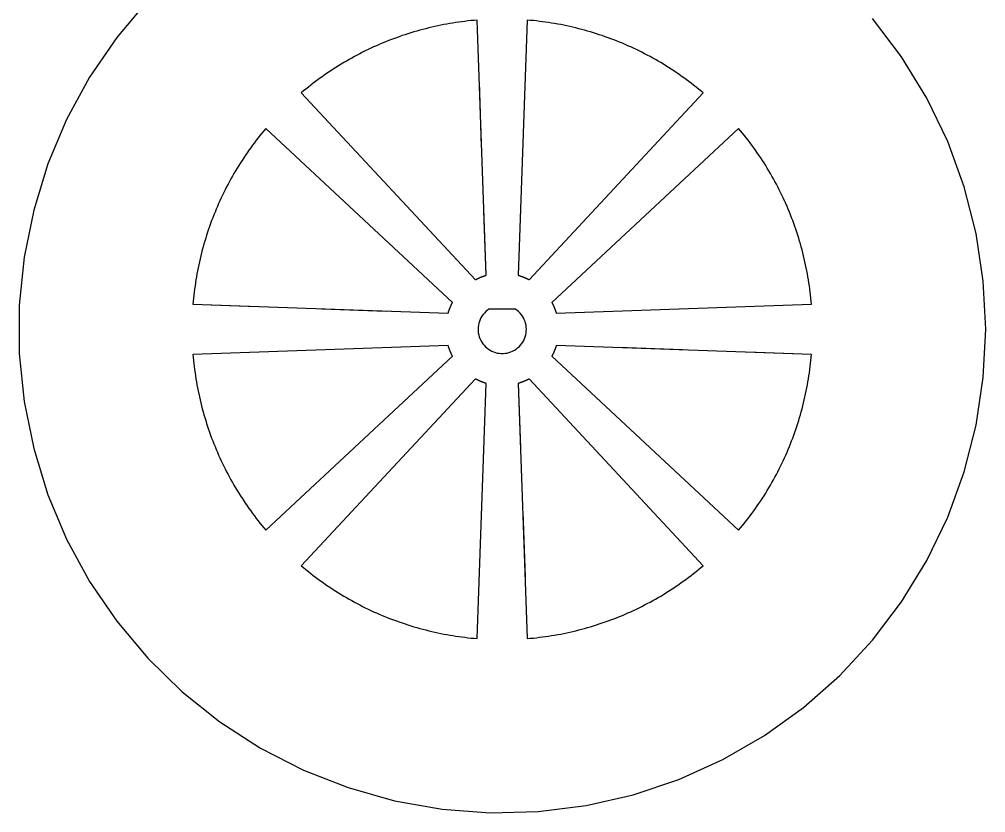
# Model space of a CAD drawing. Extents: x 0 to 3.3, y 0 to 1.95.
# Drawn here: x 0 to 1.499, y 0 to 1.231 of the extents above; entities that cross this region are included whole.
import ezdxf

# ---------------------------------------------------------------- set-up
doc = ezdxf.new("R2010")
doc.units = 0
doc.linetypes.add('HIDDEN', pattern=[0.075, 0.050025, -0.024975])
doc.layers.add('TOP', color=7, linetype='CONTINUOUS')
doc.layers.add('TOP_HID', color=7, linetype='HIDDEN')

msp = doc.modelspace()

# ---------------------------------------------------------------- linework, layer by layer
at = {"layer": 'TOP'}
for p, q in [((0.199279, 1.259896), (0.151218, 1.20262)), ((0.710245, 1.229448), (0.705497, 1.22904)), ((0.724068, 0.833619), (0.710245, 1.229448)), ((0.78789, 1.229448), (0.774068, 0.833619)), ((0.792639, 1.22904), (0.78789, 1.229448)), ((1.368747, 1.172257), (1.323601, 1.231858)), ((0.625808, 1.214964), (0.621207, 1.213721)), ((0.630421, 1.216162), (0.625808, 1.214964)), ((0.635045, 1.217314), (0.630421, 1.216162)), ((0.639681, 1.21842), (0.635045, 1.217314)), ((0.644327, 1.219481), (0.639681, 1.21842)), ((0.648984, 1.220495), (0.644327, 1.219481)), ((0.65365, 1.221463), (0.648984, 1.220495)), ((0.658326, 1.222385), (0.65365, 1.221463)), ((0.663011, 1.22326), (0.658326, 1.222385)), ((0.667704, 1.224089), (0.663011, 1.22326)), ((0.672405, 1.224871), (0.667704, 1.224089)), ((0.677113, 1.225607), (0.672405, 1.224871)), ((0.681829, 1.226297), (0.677113, 1.225607)), ((0.686551, 1.226939), (0.681829, 1.226297)), ((0.69128, 1.227535), (0.686551, 1.226939)), ((0.696014, 1.228084), (0.69128, 1.227535)), ((0.700753, 1.228585), (0.696014, 1.228084)), ((0.705497, 1.22904), (0.700753, 1.228585)), ((0.797383, 1.228585), (0.792639, 1.22904)), ((0.802122, 1.228084), (0.797383, 1.228585)), ((0.806856, 1.227535), (0.802122, 1.228084)), ((0.811584, 1.226939), (0.806856, 1.227535)), ((0.816306, 1.226297), (0.811584, 1.226939)), ((0.821022, 1.225607), (0.816306, 1.226297)), ((0.825731, 1.224871), (0.821022, 1.225607)), ((0.830432, 1.224089), (0.825731, 1.224871)), ((0.835125, 1.22326), (0.830432, 1.224089)), ((0.839809, 1.222385), (0.835125, 1.22326)), ((0.844485, 1.221463), (0.839809, 1.222385)), ((0.849152, 1.220495), (0.844485, 1.221463)), ((0.853808, 1.219481), (0.849152, 1.220495)), ((0.858454, 1.21842), (0.853808, 1.219481)), ((0.86309, 1.217314), (0.858454, 1.21842)), ((0.867714, 1.216162), (0.86309, 1.217314)), ((0.872327, 1.214964), (0.867714, 1.216162)), ((0.876928, 1.213721), (0.872327, 1.214964)), ((0.151218, 1.20262), (0.1091, 1.140843)), ((0.580419, 1.200499), (0.575964, 1.198807)), ((0.584891, 1.202147), (0.580419, 1.200499)), ((0.589379, 1.20375), (0.584891, 1.202147)), ((0.593882, 1.20531), (0.589379, 1.20375)), ((0.598401, 1.206824), (0.593882, 1.20531)), ((0.602935, 1.208294), (0.598401, 1.206824)), ((0.607482, 1.209718), (0.602935, 1.208294)), ((0.612044, 1.211098), (0.607482, 1.209718)), ((0.616619, 1.212432), (0.612044, 1.211098)), ((0.621207, 1.213721), (0.616619, 1.212432)), ((0.881516, 1.212432), (0.876928, 1.213721)), ((0.886091, 1.211098), (0.881516, 1.212432)), ((0.890653, 1.209718), (0.886091, 1.211098)), ((0.895201, 1.208294), (0.890653, 1.209718)), ((0.899734, 1.206824), (0.895201, 1.208294)), ((0.904253, 1.20531), (0.899734, 1.206824)), ((0.908756, 1.20375), (0.904253, 1.20531)), ((0.913244, 1.202147), (0.908756, 1.20375)), ((0.917716, 1.200499), (0.913244, 1.202147)), ((0.922171, 1.198807), (0.917716, 1.200499)), ((0.545277, 1.185738), (0.54097, 1.183699)), ((0.549605, 1.187735), (0.545277, 1.185738)), ((0.553951, 1.189689), (0.549605, 1.187735)), ((0.558317, 1.191599), (0.553951, 1.189689)), ((0.562702, 1.193467), (0.558317, 1.191599)), ((0.567105, 1.19529), (0.562702, 1.193467)), ((0.571526, 1.19707), (0.567105, 1.19529)), ((0.575964, 1.198807), (0.571526, 1.19707)), ((0.926609, 1.19707), (0.922171, 1.198807)), ((0.93103, 1.19529), (0.926609, 1.19707)), ((0.935433, 1.193467), (0.93103, 1.19529)), ((0.939818, 1.191599), (0.935433, 1.193467)), ((0.944184, 1.189689), (0.939818, 1.191599)), ((0.948531, 1.187735), (0.944184, 1.189689)), ((0.952858, 1.185738), (0.948531, 1.187735)), ((0.957165, 1.183699), (0.952858, 1.185738)), ((0.515569, 1.170576), (0.511414, 1.168243)), ((0.519748, 1.172867), (0.515569, 1.170576)), ((0.523949, 1.175117), (0.519748, 1.172867)), ((0.528172, 1.177326), (0.523949, 1.175117)), ((0.532417, 1.179492), (0.528172, 1.177326)), ((0.536683, 1.181617), (0.532417, 1.179492)), ((0.54097, 1.183699), (0.536683, 1.181617)), ((0.961452, 1.181617), (0.957165, 1.183699)), ((0.965718, 1.179492), (0.961452, 1.181617)), ((0.969963, 1.177326), (0.965718, 1.179492)), ((0.974186, 1.175117), (0.969963, 1.177326)), ((0.978387, 1.172867), (0.974186, 1.175117)), ((0.982566, 1.170576), (0.978387, 1.172867)), ((0.986722, 1.168243), (0.982566, 1.170576)), ((1.407734, 1.108457), (1.368747, 1.172257)), ((0.490993, 1.155967), (0.486983, 1.153392)), ((0.495028, 1.158503), (0.490993, 1.155967)), ((0.499088, 1.160999), (0.495028, 1.158503)), ((0.503172, 1.163454), (0.499088, 1.160999)), ((0.507281, 1.165869), (0.503172, 1.163454)), ((0.511414, 1.168243), (0.507281, 1.165869)), ((0.990854, 1.165869), (0.986722, 1.168243)), ((0.994963, 1.163454), (0.990854, 1.165869)), ((0.999047, 1.160999), (0.994963, 1.163454)), ((1.003108, 1.158503), (0.999047, 1.160999)), ((1.007143, 1.155967), (1.003108, 1.158503)), ((1.011152, 1.153392), (1.007143, 1.155967)), ((0.1091, 1.140843), (0.073341, 1.07518)), ((0.467327, 1.139926), (0.463477, 1.137116)), ((0.471204, 1.142696), (0.467327, 1.139926)), ((0.475109, 1.145429), (0.471204, 1.142696)), ((0.479041, 1.148122), (0.475109, 1.145429)), ((0.482999, 1.150777), (0.479041, 1.148122)), ((0.486983, 1.153392), (0.482999, 1.150777)), ((1.015137, 1.150777), (1.011152, 1.153392)), ((1.019095, 1.148122), (1.015137, 1.150777)), ((1.023026, 1.145429), (1.019095, 1.148122)), ((1.026931, 1.142696), (1.023026, 1.145429)), ((1.030808, 1.139926), (1.026931, 1.142696)), ((1.034658, 1.137116), (1.030808, 1.139926)), ((0.448362, 1.125503), (0.444656, 1.122507)), ((0.452097, 1.128462), (0.448362, 1.125503)), ((0.455862, 1.131384), (0.452097, 1.128462)), ((0.459655, 1.134269), (0.455862, 1.131384)), ((0.463477, 1.137116), (0.459655, 1.134269)), ((1.03848, 1.134269), (1.034658, 1.137116)), ((1.042273, 1.131384), (1.03848, 1.134269)), ((1.046038, 1.128462), (1.042273, 1.131384)), ((1.049774, 1.125503), (1.046038, 1.128462)), ((1.05348, 1.122507), (1.049774, 1.125503)), ((0.440979, 1.119474), (0.437333, 1.116405)), ((0.437333, 1.116405), (0.707453, 0.826737)), ((0.444656, 1.122507), (0.440979, 1.119474)), ((0.790683, 0.826737), (1.060802, 1.116405)), ((1.057156, 1.119474), (1.05348, 1.122507)), ((1.060802, 1.116405), (1.057156, 1.119474)), ((1.440175, 1.041093), (1.407734, 1.108457)), ((0.073341, 1.07518), (0.044298, 1.006282)), ((0.373332, 1.050473), (0.370372, 1.046737)), ((0.376328, 1.054179), (0.373332, 1.050473)), ((0.379361, 1.057855), (0.376328, 1.054179)), ((0.38243, 1.061501), (0.379361, 1.057855)), ((0.672097, 0.791382), (0.38243, 1.061501)), ((1.115706, 1.061501), (0.826038, 0.791382)), ((1.118775, 1.057855), (1.115706, 1.061501)), ((1.121807, 1.054179), (1.118775, 1.057855)), ((1.124804, 1.050473), (1.121807, 1.054179)), ((1.127763, 1.046737), (1.124804, 1.050473)), ((0.361718, 1.035357), (0.358909, 1.031508)), ((0.364565, 1.039179), (0.361718, 1.035357)), ((0.36745, 1.042973), (0.364565, 1.039179)), ((0.370372, 1.046737), (0.36745, 1.042973)), ((1.130685, 1.042973), (1.127763, 1.046737)), ((1.13357, 1.039179), (1.130685, 1.042973)), ((1.136417, 1.035357), (1.13357, 1.039179)), ((1.139226, 1.031508), (1.136417, 1.035357)), ((1.465747, 0.970833), (1.440175, 1.041093)), ((0.350712, 1.019794), (0.348058, 1.015836)), ((0.353406, 1.023725), (0.350712, 1.019794)), ((0.356138, 1.02763), (0.353406, 1.023725)), ((0.358909, 1.031508), (0.356138, 1.02763)), ((1.141997, 1.02763), (1.139226, 1.031508)), ((1.14473, 1.023725), (1.141997, 1.02763)), ((1.147423, 1.019794), (1.14473, 1.023725)), ((1.150078, 1.015836), (1.147423, 1.019794)), ((0.044298, 1.006282), (0.02226, 0.934835)), ((0.342867, 1.007842), (0.340331, 1.003807)), ((0.345443, 1.011852), (0.342867, 1.007842)), ((0.348058, 1.015836), (0.345443, 1.011852)), ((1.152693, 1.011852), (1.150078, 1.015836)), ((1.155268, 1.007842), (1.152693, 1.011852)), ((1.157804, 1.003807), (1.155268, 1.007842)), ((0.332966, 0.991553), (0.330592, 0.987421)), ((0.33538, 0.995662), (0.332966, 0.991553)), ((0.337836, 0.999747), (0.33538, 0.995662)), ((0.340331, 1.003807), (0.337836, 0.999747)), ((1.1603, 0.999747), (1.157804, 1.003807)), ((1.162755, 0.995662), (1.1603, 0.999747)), ((1.16517, 0.991553), (1.162755, 0.995662)), ((1.167544, 0.987421), (1.16517, 0.991553)), ((0.323717, 0.974886), (0.321509, 0.970662)), ((0.325967, 0.979087), (0.323717, 0.974886)), ((0.328259, 0.983265), (0.325967, 0.979087)), ((0.330592, 0.987421), (0.328259, 0.983265)), ((1.169877, 0.983265), (1.167544, 0.987421)), ((1.172168, 0.979087), (1.169877, 0.983265)), ((1.174418, 0.974886), (1.172168, 0.979087)), ((1.176627, 0.970662), (1.174418, 0.974886)), ((0.317218, 0.962152), (0.315136, 0.957865)), ((0.319342, 0.966418), (0.317218, 0.962152)), ((0.321509, 0.970662), (0.319342, 0.966418)), ((1.178793, 0.966418), (1.176627, 0.970662)), ((1.180918, 0.962152), (1.178793, 0.966418)), ((1.183, 0.957865), (1.180918, 0.962152)), ((1.484197, 0.898376), (1.465747, 0.970833)), ((0.309146, 0.944883), (0.307235, 0.940517)), ((0.3111, 0.94923), (0.309146, 0.944883)), ((0.313096, 0.953557), (0.3111, 0.94923)), ((0.315136, 0.957865), (0.313096, 0.953557)), ((1.185039, 0.953557), (1.183, 0.957865)), ((1.187036, 0.94923), (1.185039, 0.953557)), ((1.18899, 0.944883), (1.187036, 0.94923)), ((1.1909, 0.940517), (1.18899, 0.944883)), ((0.02226, 0.934835), (0.007445, 0.861549)), ((0.303544, 0.93173), (0.301764, 0.927309)), ((0.305368, 0.936132), (0.303544, 0.93173)), ((0.307235, 0.940517), (0.305368, 0.936132)), ((1.192767, 0.936132), (1.1909, 0.940517)), ((1.194591, 0.93173), (1.192767, 0.936132)), ((1.196371, 0.927309), (1.194591, 0.93173)), ((0.298336, 0.918415), (0.296688, 0.913944)), ((0.300028, 0.92287), (0.298336, 0.918415)), ((0.301764, 0.927309), (0.300028, 0.92287)), ((1.198107, 0.92287), (1.196371, 0.927309)), ((1.1998, 0.918415), (1.198107, 0.92287)), ((1.201448, 0.913944), (1.1998, 0.918415)), ((0.292011, 0.900433), (0.290541, 0.8959)), ((0.293525, 0.904952), (0.292011, 0.900433)), ((0.295084, 0.909456), (0.293525, 0.904952)), ((0.296688, 0.913944), (0.295084, 0.909456)), ((1.203051, 0.909456), (1.201448, 0.913944)), ((1.20461, 0.904952), (1.203051, 0.909456)), ((1.206125, 0.900433), (1.20461, 0.904952)), ((1.207594, 0.8959), (1.206125, 0.900433)), ((0.287737, 0.88679), (0.286403, 0.882215)), ((0.289116, 0.891352), (0.287737, 0.88679)), ((0.290541, 0.8959), (0.289116, 0.891352)), ((1.209019, 0.891352), (1.207594, 0.8959)), ((1.210398, 0.88679), (1.209019, 0.891352)), ((1.211733, 0.882215), (1.210398, 0.88679)), ((1.495341, 0.824443), (1.484197, 0.898376)), ((0.28387, 0.873026), (0.282672, 0.868414)), ((0.285114, 0.877627), (0.28387, 0.873026)), ((0.286403, 0.882215), (0.285114, 0.877627)), ((1.213022, 0.877627), (1.211733, 0.882215)), ((1.214265, 0.873026), (1.213022, 0.877627)), ((1.215463, 0.868414), (1.214265, 0.873026)), ((0.007445, 0.861549), (0, 0.787151)), ((0.279354, 0.854507), (0.27834, 0.849851)), ((0.280414, 0.859154), (0.279354, 0.854507)), ((0.28152, 0.863789), (0.280414, 0.859154)), ((0.282672, 0.868414), (0.28152, 0.863789)), ((1.216615, 0.863789), (1.215463, 0.868414)), ((1.217721, 0.859154), (1.216615, 0.863789)), ((1.218781, 0.854507), (1.217721, 0.859154)), ((1.219796, 0.849851), (1.218781, 0.854507)), ((0.27645, 0.840509), (0.275575, 0.835824)), ((0.277372, 0.845184), (0.27645, 0.840509)), ((0.27834, 0.849851), (0.277372, 0.845184)), ((1.220764, 0.845184), (1.219796, 0.849851)), ((1.221685, 0.840509), (1.220764, 0.845184)), ((1.222561, 0.835824), (1.221685, 0.840509)), ((0.273963, 0.82643), (0.273227, 0.821721)), ((0.274746, 0.831131), (0.273963, 0.82643)), ((0.275575, 0.835824), (0.274746, 0.831131)), ((0.707453, 0.826737), (0.707704, 0.826873)), ((0.707704, 0.826873), (0.707957, 0.827008)), ((0.707957, 0.827008), (0.708209, 0.827142)), ((0.708209, 0.827142), (0.708462, 0.827275)), ((0.708462, 0.827275), (0.708716, 0.827407)), ((0.708716, 0.827407), (0.70897, 0.827538)), ((0.70897, 0.827538), (0.709224, 0.827669)), ((0.709224, 0.827669), (0.709479, 0.827799)), ((0.709479, 0.827799), (0.709734, 0.827928)), ((0.709734, 0.827928), (0.70999, 0.828056)), ((0.70999, 0.828056), (0.710246, 0.828183)), ((0.710246, 0.828183), (0.710503, 0.82831)), ((0.710503, 0.82831), (0.710759, 0.828435)), ((0.710759, 0.828435), (0.711017, 0.82856)), ((0.711017, 0.82856), (0.711274, 0.828684)), ((0.711274, 0.828684), (0.711533, 0.828807)), ((0.711533, 0.828807), (0.711791, 0.828929)), ((0.711791, 0.828929), (0.71205, 0.829051)), ((0.71205, 0.829051), (0.712309, 0.829171)), ((0.712309, 0.829171), (0.712569, 0.829291)), ((0.712569, 0.829291), (0.712829, 0.82941)), ((0.712829, 0.82941), (0.71309, 0.829528)), ((0.71309, 0.829528), (0.71335, 0.829645)), ((0.71335, 0.829645), (0.713612, 0.829761)), ((0.713612, 0.829761), (0.713873, 0.829877)), ((0.713873, 0.829877), (0.714135, 0.829991)), ((0.714135, 0.829991), (0.714398, 0.830105)), ((0.714398, 0.830105), (0.71466, 0.830218)), ((0.71466, 0.830218), (0.714924, 0.83033)), ((0.714924, 0.83033), (0.715187, 0.830441)), ((0.715187, 0.830441), (0.715451, 0.830552)), ((0.715451, 0.830552), (0.715715, 0.830661)), ((0.715715, 0.830661), (0.71598, 0.83077)), ((0.71598, 0.83077), (0.716245, 0.830877)), ((0.716245, 0.830877), (0.71651, 0.830984)), ((0.71651, 0.830984), (0.716775, 0.83109)), ((0.716775, 0.83109), (0.717041, 0.831195)), ((0.717041, 0.831195), (0.717308, 0.831299)), ((0.717308, 0.831299), (0.717574, 0.831403)), ((0.717574, 0.831403), (0.717841, 0.831505)), ((0.717841, 0.831505), (0.718109, 0.831607)), ((0.718109, 0.831607), (0.718376, 0.831708)), ((0.718376, 0.831708), (0.718644, 0.831807)), ((0.718644, 0.831807), (0.718912, 0.831906)), ((0.718912, 0.831906), (0.719181, 0.832005)), ((0.719181, 0.832005), (0.71945, 0.832102)), ((0.71945, 0.832102), (0.719719, 0.832198)), ((0.719719, 0.832198), (0.719989, 0.832294)), ((0.719989, 0.832294), (0.720259, 0.832388)), ((0.720259, 0.832388), (0.720529, 0.832482)), ((0.720529, 0.832482), (0.720799, 0.832575)), ((0.720799, 0.832575), (0.72107, 0.832667)), ((0.72107, 0.832667), (0.721341, 0.832758)), ((0.721341, 0.832758), (0.721612, 0.832848)), ((0.721612, 0.832848), (0.721884, 0.832937)), ((0.721884, 0.832937), (0.722156, 0.833026)), ((0.722156, 0.833026), (0.722428, 0.833113)), ((0.722428, 0.833113), (0.722701, 0.8332)), ((0.722701, 0.8332), (0.722974, 0.833285)), ((0.722974, 0.833285), (0.723247, 0.83337)), ((0.723247, 0.83337), (0.72352, 0.833454)), ((0.72352, 0.833454), (0.723794, 0.833537)), ((0.723794, 0.833537), (0.724068, 0.833619)), ((0.774068, 0.833619), (0.774342, 0.833537)), ((0.774342, 0.833537), (0.774615, 0.833454)), ((0.774615, 0.833454), (0.774889, 0.83337)), ((0.774889, 0.83337), (0.775162, 0.833285)), ((0.775162, 0.833285), (0.775435, 0.8332)), ((0.775435, 0.8332), (0.775707, 0.833113)), ((0.775707, 0.833113), (0.775979, 0.833026)), ((0.775979, 0.833026), (0.776251, 0.832937)), ((0.776251, 0.832937), (0.776523, 0.832848)), ((0.776523, 0.832848), (0.776794, 0.832758)), ((0.776794, 0.832758), (0.777065, 0.832667)), ((0.777065, 0.832667), (0.777336, 0.832575)), ((0.777336, 0.832575), (0.777607, 0.832482)), ((0.777607, 0.832482), (0.777877, 0.832388)), ((0.777877, 0.832388), (0.778147, 0.832294)), ((0.778147, 0.832294), (0.778416, 0.832198)), ((0.778416, 0.832198), (0.778685, 0.832102)), ((0.778685, 0.832102), (0.778954, 0.832005)), ((0.778954, 0.832005), (0.779223, 0.831906)), ((0.779223, 0.831906), (0.779491, 0.831807)), ((0.779491, 0.831807), (0.779759, 0.831708)), ((0.779759, 0.831708), (0.780027, 0.831607)), ((0.780027, 0.831607), (0.780294, 0.831505)), ((0.780294, 0.831505), (0.780561, 0.831403)), ((0.780561, 0.831403), (0.780828, 0.831299)), ((0.780828, 0.831299), (0.781094, 0.831195)), ((0.781094, 0.831195), (0.78136, 0.83109)), ((0.78136, 0.83109), (0.781626, 0.830984)), ((0.781626, 0.830984), (0.781891, 0.830877)), ((0.781891, 0.830877), (0.782156, 0.83077)), ((0.782156, 0.83077), (0.78242, 0.830661)), ((0.78242, 0.830661), (0.782685, 0.830552)), ((0.782685, 0.830552), (0.782948, 0.830441)), ((0.782948, 0.830441), (0.783212, 0.83033)), ((0.783212, 0.83033), (0.783475, 0.830218)), ((0.783475, 0.830218), (0.783738, 0.830105)), ((0.783738, 0.830105), (0.784, 0.829991)), ((0.784, 0.829991), (0.784262, 0.829877)), ((0.784262, 0.829877), (0.784524, 0.829761)), ((0.784524, 0.829761), (0.784785, 0.829645)), ((0.784785, 0.829645), (0.785046, 0.829528)), ((0.785046, 0.829528), (0.785306, 0.82941)), ((0.785306, 0.82941), (0.785566, 0.829291)), ((0.785566, 0.829291), (0.785826, 0.829171)), ((0.785826, 0.829171), (0.786085, 0.829051)), ((0.786085, 0.829051), (0.786344, 0.828929)), ((0.786344, 0.828929), (0.786603, 0.828807)), ((0.786603, 0.828807), (0.786861, 0.828684)), ((0.786861, 0.828684), (0.787119, 0.82856)), ((0.787119, 0.82856), (0.787376, 0.828435)), ((0.787376, 0.828435), (0.787633, 0.82831)), ((0.787633, 0.82831), (0.787889, 0.828183)), ((0.787889, 0.828183), (0.788145, 0.828056)), ((0.788145, 0.828056), (0.788401, 0.827928)), ((0.788401, 0.827928), (0.788656, 0.827799)), ((0.788656, 0.827799), (0.788911, 0.827669)), ((0.788911, 0.827669), (0.789165, 0.827538)), ((0.789165, 0.827538), (0.789419, 0.827407)), ((0.789419, 0.827407), (0.789673, 0.827275)), ((0.789673, 0.827275), (0.789926, 0.827142)), ((0.789926, 0.827142), (0.790179, 0.827008)), ((0.790179, 0.827008), (0.790431, 0.826873)), ((0.790431, 0.826873), (0.790683, 0.826737)), ((1.22339, 0.831131), (1.222561, 0.835824)), ((1.224172, 0.82643), (1.22339, 0.831131)), ((1.224908, 0.821721), (1.224172, 0.82643)), ((0.271896, 0.812283), (0.2713, 0.807555)), ((0.272538, 0.817006), (0.271896, 0.812283)), ((0.273227, 0.821721), (0.272538, 0.817006)), ((1.225597, 0.817006), (1.224908, 0.821721)), ((1.22624, 0.812283), (1.225597, 0.817006)), ((1.226835, 0.807555), (1.22624, 0.812283)), ((1.499068, 0.749767), (1.495341, 0.824443)), ((0.270249, 0.798082), (0.269794, 0.793338)), ((0.270751, 0.802821), (0.270249, 0.798082)), ((0.2713, 0.807555), (0.270751, 0.802821)), ((1.227384, 0.802821), (1.226835, 0.807555)), ((1.227886, 0.798082), (1.227384, 0.802821)), ((1.228341, 0.793338), (1.227886, 0.798082)), ((0, 0.787151), (0, 0.712382)), ((0.269794, 0.793338), (0.269386, 0.78859)), ((0.269386, 0.78859), (0.665215, 0.774767)), ((0.666733, 0.779385), (0.66683, 0.779654)), ((0.66683, 0.779654), (0.666928, 0.779922)), ((0.666928, 0.779922), (0.667027, 0.78019)), ((0.667027, 0.78019), (0.667127, 0.780458)), ((0.667127, 0.780458), (0.667228, 0.780726)), ((0.667228, 0.780726), (0.667329, 0.780993)), ((0.667329, 0.780993), (0.667432, 0.78126)), ((0.667432, 0.78126), (0.667535, 0.781527)), ((0.667535, 0.781527), (0.667639, 0.781793)), ((0.667639, 0.781793), (0.667745, 0.782059)), ((0.667745, 0.782059), (0.667851, 0.782325)), ((0.667851, 0.782325), (0.667957, 0.78259)), ((0.667957, 0.78259), (0.668065, 0.782855)), ((0.668065, 0.782855), (0.668174, 0.78312)), ((0.668174, 0.78312), (0.668283, 0.783384)), ((0.668283, 0.783384), (0.668393, 0.783648)), ((0.668393, 0.783648), (0.668505, 0.783911)), ((0.668505, 0.783911), (0.668617, 0.784174)), ((0.668617, 0.784174), (0.668729, 0.784437)), ((0.668729, 0.784437), (0.668843, 0.784699)), ((0.668843, 0.784699), (0.668958, 0.784961)), ((0.668958, 0.784961), (0.669073, 0.785223)), ((0.669073, 0.785223), (0.669189, 0.785484)), ((0.669189, 0.785484), (0.669307, 0.785745)), ((0.669307, 0.785745), (0.669425, 0.786005)), ((0.669425, 0.786005), (0.669544, 0.786266)), ((0.669544, 0.786266), (0.669663, 0.786525)), ((0.669663, 0.786525), (0.669784, 0.786785)), ((0.669784, 0.786785), (0.669905, 0.787044)), ((0.669905, 0.787044), (0.670027, 0.787302)), ((0.670027, 0.787302), (0.670151, 0.78756)), ((0.670151, 0.78756), (0.670274, 0.787818)), ((0.670274, 0.787818), (0.670399, 0.788075)), ((0.670399, 0.788075), (0.670525, 0.788332)), ((0.670525, 0.788332), (0.670651, 0.788589)), ((0.670651, 0.788589), (0.670779, 0.788845)), ((0.670779, 0.788845), (0.670907, 0.7891)), ((0.670907, 0.7891), (0.671036, 0.789355)), ((0.671036, 0.789355), (0.671165, 0.78961)), ((0.671165, 0.78961), (0.671296, 0.789865)), ((0.671296, 0.789865), (0.671428, 0.790119)), ((0.671428, 0.790119), (0.67156, 0.790372)), ((0.67156, 0.790372), (0.671693, 0.790625)), ((0.671693, 0.790625), (0.671827, 0.790878)), ((0.671827, 0.790878), (0.671962, 0.79113)), ((0.671962, 0.79113), (0.672097, 0.791382)), ((0.728339, 0.781017), (0.725874, 0.779234)), ((0.769797, 0.781017), (0.728339, 0.781017)), ((0.772261, 0.779234), (0.769797, 0.781017)), ((0.826038, 0.791382), (0.826174, 0.79113)), ((0.826174, 0.79113), (0.826308, 0.790878)), ((0.826308, 0.790878), (0.826442, 0.790625)), ((0.826442, 0.790625), (0.826575, 0.790372)), ((0.826575, 0.790372), (0.826708, 0.790119)), ((0.826708, 0.790119), (0.826839, 0.789865)), ((0.826839, 0.789865), (0.82697, 0.78961)), ((0.82697, 0.78961), (0.8271, 0.789355)), ((0.8271, 0.789355), (0.827229, 0.7891)), ((0.827229, 0.7891), (0.827357, 0.788845)), ((0.827357, 0.788845), (0.827484, 0.788589)), ((0.827484, 0.788589), (0.827611, 0.788332)), ((0.827611, 0.788332), (0.827736, 0.788075)), ((0.827736, 0.788075), (0.827861, 0.787818)), ((0.827861, 0.787818), (0.827985, 0.78756)), ((0.827985, 0.78756), (0.828108, 0.787302)), ((0.828108, 0.787302), (0.82823, 0.787044)), ((0.82823, 0.787044), (0.828352, 0.786785)), ((0.828352, 0.786785), (0.828472, 0.786525)), ((0.828472, 0.786525), (0.828592, 0.786266)), ((0.828592, 0.786266), (0.828711, 0.786005)), ((0.828711, 0.786005), (0.828829, 0.785745)), ((0.828829, 0.785745), (0.828946, 0.785484)), ((0.828946, 0.785484), (0.829062, 0.785223)), ((0.829062, 0.785223), (0.829178, 0.784961)), ((0.829178, 0.784961), (0.829292, 0.784699)), ((0.829292, 0.784699), (0.829406, 0.784437)), ((0.829406, 0.784437), (0.829519, 0.784174)), ((0.829519, 0.784174), (0.829631, 0.783911)), ((0.829631, 0.783911), (0.829742, 0.783648)), ((0.829742, 0.783648), (0.829852, 0.783384)), ((0.829852, 0.783384), (0.829962, 0.78312)), ((0.829962, 0.78312), (0.83007, 0.782855)), ((0.83007, 0.782855), (0.830178, 0.78259)), ((0.830178, 0.78259), (0.830285, 0.782325)), ((0.830285, 0.782325), (0.830391, 0.782059)), ((0.830391, 0.782059), (0.830496, 0.781793)), ((0.830496, 0.781793), (0.8306, 0.781527)), ((0.8306, 0.781527), (0.830704, 0.78126)), ((0.830704, 0.78126), (0.830806, 0.780993)), ((0.830806, 0.780993), (0.830908, 0.780726)), ((0.830908, 0.780726), (0.831008, 0.780458)), ((0.831008, 0.780458), (0.831108, 0.78019)), ((0.831108, 0.78019), (0.831207, 0.779922)), ((0.831207, 0.779922), (0.831305, 0.779654)), ((0.831305, 0.779654), (0.831403, 0.779385)), ((0.83292, 0.774767), (1.228749, 0.78859)), ((1.228749, 0.78859), (1.228341, 0.793338)), ((0.665215, 0.774767), (0.665297, 0.775041)), ((0.665297, 0.775041), (0.66538, 0.775314)), ((0.66538, 0.775314), (0.665464, 0.775588)), ((0.665464, 0.775588), (0.665549, 0.775861)), ((0.665549, 0.775861), (0.665635, 0.776134)), ((0.665635, 0.776134), (0.665721, 0.776406)), ((0.665721, 0.776406), (0.665809, 0.776678)), ((0.665809, 0.776678), (0.665897, 0.77695)), ((0.665897, 0.77695), (0.665987, 0.777222)), ((0.665987, 0.777222), (0.666077, 0.777493)), ((0.666077, 0.777493), (0.666168, 0.777765)), ((0.666168, 0.777765), (0.66626, 0.778035)), ((0.66626, 0.778035), (0.666353, 0.778306)), ((0.666353, 0.778306), (0.666446, 0.778576)), ((0.666446, 0.778576), (0.666541, 0.778846)), ((0.666541, 0.778846), (0.666636, 0.779115)), ((0.666636, 0.779115), (0.666733, 0.779385)), ((0.714783, 0.76496), (0.713665, 0.762131)), ((0.716127, 0.767688), (0.714783, 0.76496)), ((0.717688, 0.770299), (0.716127, 0.767688)), ((0.719456, 0.772775), (0.717688, 0.770299)), ((0.721418, 0.775099), (0.719456, 0.772775)), ((0.723562, 0.777257), (0.721418, 0.775099)), ((0.725874, 0.779234), (0.723562, 0.777257)), ((0.774573, 0.777257), (0.772261, 0.779234)), ((0.776717, 0.775099), (0.774573, 0.777257)), ((0.77868, 0.772775), (0.776717, 0.775099)), ((0.780447, 0.770299), (0.77868, 0.772775)), ((0.782008, 0.767688), (0.780447, 0.770299)), ((0.783352, 0.76496), (0.782008, 0.767688)), ((0.784471, 0.762131), (0.783352, 0.76496)), ((0.831403, 0.779385), (0.831499, 0.779115)), ((0.831499, 0.779115), (0.831594, 0.778846)), ((0.831594, 0.778846), (0.831689, 0.778576)), ((0.831689, 0.778576), (0.831783, 0.778306)), ((0.831783, 0.778306), (0.831876, 0.778035)), ((0.831876, 0.778035), (0.831967, 0.777765)), ((0.831967, 0.777765), (0.832059, 0.777493)), ((0.832059, 0.777493), (0.832149, 0.777222)), ((0.832149, 0.777222), (0.832238, 0.77695)), ((0.832238, 0.77695), (0.832326, 0.776678)), ((0.832326, 0.776678), (0.832414, 0.776406)), ((0.832414, 0.776406), (0.832501, 0.776134)), ((0.832501, 0.776134), (0.832586, 0.775861)), ((0.832586, 0.775861), (0.832671, 0.775588)), ((0.832671, 0.775588), (0.832755, 0.775314)), ((0.832755, 0.775314), (0.832838, 0.775041)), ((0.832838, 0.775041), (0.83292, 0.774767)), ((0.711728, 0.753233), (0.71157, 0.750196)), ((0.71157, 0.750196), (0.711659, 0.747155)), ((0.712132, 0.756248), (0.711728, 0.753233)), ((0.712779, 0.759221), (0.712132, 0.756248)), ((0.713665, 0.762131), (0.712779, 0.759221)), ((0.785356, 0.759221), (0.784471, 0.762131)), ((0.786003, 0.756248), (0.785356, 0.759221)), ((0.786407, 0.753233), (0.786003, 0.756248)), ((0.786565, 0.750196), (0.786407, 0.753233)), ((0.786477, 0.747155), (0.786565, 0.750196)), ((1.495341, 0.675091), (1.499068, 0.749767)), ((0.711659, 0.747155), (0.711994, 0.744132)), ((0.711994, 0.744132), (0.712572, 0.741145)), ((0.712572, 0.741145), (0.713391, 0.738216)), ((0.713391, 0.738216), (0.714445, 0.735362)), ((0.714445, 0.735362), (0.715726, 0.732603)), ((0.782409, 0.732603), (0.783691, 0.735362)), ((0.783691, 0.735362), (0.784744, 0.738216)), ((0.784744, 0.738216), (0.785563, 0.741145)), ((0.785563, 0.741145), (0.786142, 0.744132)), ((0.786142, 0.744132), (0.786477, 0.747155)), ((0.665215, 0.724767), (0.269386, 0.710944)), ((0.665297, 0.724493), (0.665215, 0.724767)), ((0.66538, 0.724219), (0.665297, 0.724493)), ((0.665464, 0.723946), (0.66538, 0.724219)), ((0.665549, 0.723673), (0.665464, 0.723946)), ((0.665635, 0.7234), (0.665549, 0.723673)), ((0.665721, 0.723128), (0.665635, 0.7234)), ((0.665809, 0.722855), (0.665721, 0.723128)), ((0.665897, 0.722583), (0.665809, 0.722855)), ((0.665987, 0.722312), (0.665897, 0.722583)), ((0.666077, 0.72204), (0.665987, 0.722312)), ((0.666168, 0.721769), (0.666077, 0.72204)), ((0.66626, 0.721498), (0.666168, 0.721769)), ((0.666353, 0.721228), (0.66626, 0.721498)), ((0.666446, 0.720958), (0.666353, 0.721228)), ((0.666541, 0.720688), (0.666446, 0.720958)), ((0.666636, 0.720418), (0.666541, 0.720688)), ((0.666733, 0.720149), (0.666636, 0.720418)), ((0.66683, 0.71988), (0.666733, 0.720149)), ((0.666928, 0.719612), (0.66683, 0.71988)), ((0.667027, 0.719343), (0.666928, 0.719612)), ((0.715726, 0.732603), (0.717227, 0.729957)), ((0.717227, 0.729957), (0.718937, 0.727442)), ((0.718937, 0.727442), (0.720846, 0.725073)), ((0.720846, 0.725073), (0.72294, 0.722867)), ((0.72294, 0.722867), (0.725207, 0.720838)), ((0.725207, 0.720838), (0.72763, 0.718999)), ((0.770506, 0.718999), (0.772929, 0.720838)), ((0.772929, 0.720838), (0.775195, 0.722867)), ((0.775195, 0.722867), (0.777289, 0.725073)), ((0.777289, 0.725073), (0.779198, 0.727442)), ((0.779198, 0.727442), (0.780908, 0.729957)), ((0.780908, 0.729957), (0.782409, 0.732603)), ((0.831207, 0.719612), (0.831108, 0.719343)), ((0.831305, 0.71988), (0.831207, 0.719612)), ((0.831403, 0.720149), (0.831305, 0.71988)), ((0.831499, 0.720418), (0.831403, 0.720149)), ((0.831594, 0.720688), (0.831499, 0.720418)), ((0.831689, 0.720958), (0.831594, 0.720688)), ((0.831783, 0.721228), (0.831689, 0.720958)), ((0.831876, 0.721498), (0.831783, 0.721228)), ((0.831967, 0.721769), (0.831876, 0.721498)), ((0.832059, 0.72204), (0.831967, 0.721769)), ((0.832149, 0.722312), (0.832059, 0.72204)), ((0.832238, 0.722583), (0.832149, 0.722312)), ((0.832326, 0.722855), (0.832238, 0.722583)), ((0.832414, 0.723128), (0.832326, 0.722855)), ((0.832501, 0.7234), (0.832414, 0.723128)), ((0.832586, 0.723673), (0.832501, 0.7234)), ((0.832671, 0.723946), (0.832586, 0.723673)), ((0.832755, 0.724219), (0.832671, 0.723946)), ((0.832838, 0.724493), (0.832755, 0.724219)), ((0.83292, 0.724767), (0.832838, 0.724493)), ((1.228749, 0.710944), (0.83292, 0.724767)), ((0, 0.712382), (0.007445, 0.637985)), ((0.269386, 0.710944), (0.269794, 0.706196)), ((0.269794, 0.706196), (0.270249, 0.701452)), ((0.38243, 0.438033), (0.672097, 0.708152)), ((0.667127, 0.719075), (0.667027, 0.719343)), ((0.667228, 0.718808), (0.667127, 0.719075)), ((0.667329, 0.71854), (0.667228, 0.718808)), ((0.667432, 0.718273), (0.667329, 0.71854)), ((0.667535, 0.718007), (0.667432, 0.718273)), ((0.667639, 0.717741), (0.667535, 0.718007)), ((0.667745, 0.717475), (0.667639, 0.717741)), ((0.667851, 0.717209), (0.667745, 0.717475)), ((0.667957, 0.716944), (0.667851, 0.717209)), ((0.668065, 0.716679), (0.667957, 0.716944)), ((0.668174, 0.716414), (0.668065, 0.716679)), ((0.668283, 0.71615), (0.668174, 0.716414)), ((0.668393, 0.715886), (0.668283, 0.71615)), ((0.668505, 0.715623), (0.668393, 0.715886)), ((0.668617, 0.71536), (0.668505, 0.715623)), ((0.668729, 0.715097), (0.668617, 0.71536)), ((0.668843, 0.714835), (0.668729, 0.715097)), ((0.668958, 0.714573), (0.668843, 0.714835)), ((0.669073, 0.714311), (0.668958, 0.714573)), ((0.669189, 0.71405), (0.669073, 0.714311)), ((0.669307, 0.713789), (0.669189, 0.71405)), ((0.669425, 0.713528), (0.669307, 0.713789)), ((0.669544, 0.713268), (0.669425, 0.713528)), ((0.669663, 0.713008), (0.669544, 0.713268)), ((0.669784, 0.712749), (0.669663, 0.713008)), ((0.669905, 0.71249), (0.669784, 0.712749)), ((0.670027, 0.712232), (0.669905, 0.71249)), ((0.670151, 0.711974), (0.670027, 0.712232)), ((0.670274, 0.711716), (0.670151, 0.711974)), ((0.670399, 0.711459), (0.670274, 0.711716)), ((0.670525, 0.711202), (0.670399, 0.711459)), ((0.670651, 0.710945), (0.670525, 0.711202)), ((0.670779, 0.710689), (0.670651, 0.710945)), ((0.670907, 0.710434), (0.670779, 0.710689)), ((0.671036, 0.710178), (0.670907, 0.710434)), ((0.671165, 0.709923), (0.671036, 0.710178)), ((0.671296, 0.709669), (0.671165, 0.709923)), ((0.671428, 0.709415), (0.671296, 0.709669)), ((0.67156, 0.709162), (0.671428, 0.709415)), ((0.671693, 0.708909), (0.67156, 0.709162)), ((0.671827, 0.708656), (0.671693, 0.708909)), ((0.671962, 0.708404), (0.671827, 0.708656)), ((0.672097, 0.708152), (0.671962, 0.708404)), ((0.72763, 0.718999), (0.730194, 0.717363)), ((0.730194, 0.717363), (0.732883, 0.71594)), ((0.732883, 0.71594), (0.735678, 0.714739)), ((0.735678, 0.714739), (0.738561, 0.713769)), ((0.738561, 0.713769), (0.741513, 0.713036)), ((0.741513, 0.713036), (0.744515, 0.712544)), ((0.744515, 0.712544), (0.747547, 0.712298)), ((0.747547, 0.712298), (0.750589, 0.712298)), ((0.750589, 0.712298), (0.753621, 0.712544)), ((0.753621, 0.712544), (0.756622, 0.713036)), ((0.756622, 0.713036), (0.759575, 0.713769)), ((0.759575, 0.713769), (0.762458, 0.714739)), ((0.762458, 0.714739), (0.765253, 0.71594)), ((0.765253, 0.71594), (0.767941, 0.717363)), ((0.767941, 0.717363), (0.770506, 0.718999)), ((0.826174, 0.708404), (0.826038, 0.708152)), ((0.826038, 0.708152), (1.115706, 0.438033)), ((0.826308, 0.708656), (0.826174, 0.708404)), ((0.826442, 0.708909), (0.826308, 0.708656)), ((0.826575, 0.709162), (0.826442, 0.708909)), ((0.826708, 0.709415), (0.826575, 0.709162)), ((0.826839, 0.709669), (0.826708, 0.709415)), ((0.82697, 0.709923), (0.826839, 0.709669)), ((0.8271, 0.710178), (0.82697, 0.709923)), ((0.827229, 0.710434), (0.8271, 0.710178)), ((0.827357, 0.710689), (0.827229, 0.710434)), ((0.827484, 0.710945), (0.827357, 0.710689)), ((0.827611, 0.711202), (0.827484, 0.710945)), ((0.827736, 0.711459), (0.827611, 0.711202)), ((0.827861, 0.711716), (0.827736, 0.711459)), ((0.827985, 0.711974), (0.827861, 0.711716)), ((0.828108, 0.712232), (0.827985, 0.711974)), ((0.82823, 0.71249), (0.828108, 0.712232)), ((0.828352, 0.712749), (0.82823, 0.71249)), ((0.828472, 0.713008), (0.828352, 0.712749)), ((0.828592, 0.713268), (0.828472, 0.713008)), ((0.828711, 0.713528), (0.828592, 0.713268)), ((0.828829, 0.713789), (0.828711, 0.713528)), ((0.828946, 0.71405), (0.828829, 0.713789)), ((0.829062, 0.714311), (0.828946, 0.71405)), ((0.829178, 0.714573), (0.829062, 0.714311)), ((0.829292, 0.714835), (0.829178, 0.714573)), ((0.829406, 0.715097), (0.829292, 0.714835)), ((0.829519, 0.71536), (0.829406, 0.715097)), ((0.829631, 0.715623), (0.829519, 0.71536)), ((0.829742, 0.715886), (0.829631, 0.715623)), ((0.829852, 0.71615), (0.829742, 0.715886)), ((0.829962, 0.716414), (0.829852, 0.71615)), ((0.83007, 0.716679), (0.829962, 0.716414)), ((0.830178, 0.716944), (0.83007, 0.716679)), ((0.830285, 0.717209), (0.830178, 0.716944)), ((0.830391, 0.717475), (0.830285, 0.717209)), ((0.830496, 0.717741), (0.830391, 0.717475)), ((0.8306, 0.718007), (0.830496, 0.717741)), ((0.830704, 0.718273), (0.8306, 0.718007)), ((0.830806, 0.71854), (0.830704, 0.718273)), ((0.830908, 0.718808), (0.830806, 0.71854)), ((0.831008, 0.719075), (0.830908, 0.718808)), ((0.831108, 0.719343), (0.831008, 0.719075)), ((1.227886, 0.701452), (1.228341, 0.706196)), ((1.228341, 0.706196), (1.228749, 0.710944)), ((0.270249, 0.701452), (0.270751, 0.696713)), ((0.270751, 0.696713), (0.2713, 0.691979)), ((0.2713, 0.691979), (0.271896, 0.68725)), ((1.22624, 0.68725), (1.226835, 0.691979)), ((1.226835, 0.691979), (1.227384, 0.696713)), ((1.227384, 0.696713), (1.227886, 0.701452)), ((0.271896, 0.68725), (0.272538, 0.682528)), ((0.272538, 0.682528), (0.273227, 0.677813)), ((0.273227, 0.677813), (0.273963, 0.673104)), ((1.224172, 0.673104), (1.224908, 0.677813)), ((1.224908, 0.677813), (1.225597, 0.682528)), ((1.225597, 0.682528), (1.22624, 0.68725)), ((1.484197, 0.601157), (1.495341, 0.675091)), ((0.273963, 0.673104), (0.274746, 0.668403)), ((0.274746, 0.668403), (0.275575, 0.66371)), ((0.275575, 0.66371), (0.27645, 0.659025)), ((0.707453, 0.672797), (0.437333, 0.383129)), ((0.707704, 0.672661), (0.707453, 0.672797)), ((0.707957, 0.672526), (0.707704, 0.672661)), ((0.708209, 0.672392), (0.707957, 0.672526)), ((0.708462, 0.672259), (0.708209, 0.672392)), ((0.708716, 0.672127), (0.708462, 0.672259)), ((0.70897, 0.671995), (0.708716, 0.672127)), ((0.709224, 0.671865), (0.70897, 0.671995)), ((0.709479, 0.671735), (0.709224, 0.671865)), ((0.709734, 0.671606), (0.709479, 0.671735)), ((0.70999, 0.671478), (0.709734, 0.671606)), ((0.710246, 0.671351), (0.70999, 0.671478)), ((0.710245, 0.270085), (0.724068, 0.665914)), ((0.710503, 0.671224), (0.710246, 0.671351)), ((0.710759, 0.671098), (0.710503, 0.671224)), ((0.711017, 0.670974), (0.710759, 0.671098)), ((0.711274, 0.67085), (0.711017, 0.670974)), ((0.711533, 0.670727), (0.711274, 0.67085)), ((0.711791, 0.670604), (0.711533, 0.670727)), ((0.71205, 0.670483), (0.711791, 0.670604)), ((0.712309, 0.670362), (0.71205, 0.670483)), ((0.712569, 0.670243), (0.712309, 0.670362)), ((0.712829, 0.670124), (0.712569, 0.670243)), ((0.71309, 0.670006), (0.712829, 0.670124)), ((0.71335, 0.669889), (0.71309, 0.670006)), ((0.713612, 0.669772), (0.71335, 0.669889)), ((0.713873, 0.669657), (0.713612, 0.669772)), ((0.714135, 0.669542), (0.713873, 0.669657)), ((0.714398, 0.669429), (0.714135, 0.669542)), ((0.71466, 0.669316), (0.714398, 0.669429)), ((0.714924, 0.669204), (0.71466, 0.669316)), ((0.715187, 0.669093), (0.714924, 0.669204)), ((0.715451, 0.668982), (0.715187, 0.669093)), ((0.715715, 0.668873), (0.715451, 0.668982)), ((0.71598, 0.668764), (0.715715, 0.668873)), ((0.716245, 0.668657), (0.71598, 0.668764)), ((0.71651, 0.66855), (0.716245, 0.668657)), ((0.716775, 0.668444), (0.71651, 0.66855)), ((0.717041, 0.668339), (0.716775, 0.668444)), ((0.717308, 0.668234), (0.717041, 0.668339)), ((0.717574, 0.668131), (0.717308, 0.668234)), ((0.717841, 0.668029), (0.717574, 0.668131)), ((0.718109, 0.667927), (0.717841, 0.668029)), ((0.718376, 0.667826), (0.718109, 0.667927)), ((0.718644, 0.667726), (0.718376, 0.667826)), ((0.718912, 0.667627), (0.718644, 0.667726)), ((0.719181, 0.667529), (0.718912, 0.667627)), ((0.71945, 0.667432), (0.719181, 0.667529)), ((0.719719, 0.667336), (0.71945, 0.667432)), ((0.719989, 0.66724), (0.719719, 0.667336)), ((0.720259, 0.667146), (0.719989, 0.66724)), ((0.720529, 0.667052), (0.720259, 0.667146)), ((0.720799, 0.666959), (0.720529, 0.667052)), ((0.72107, 0.666867), (0.720799, 0.666959)), ((0.721341, 0.666776), (0.72107, 0.666867)), ((0.721612, 0.666686), (0.721341, 0.666776)), ((0.721884, 0.666597), (0.721612, 0.666686)), ((0.722156, 0.666508), (0.721884, 0.666597)), ((0.722428, 0.666421), (0.722156, 0.666508)), ((0.722701, 0.666334), (0.722428, 0.666421)), ((0.722974, 0.666248), (0.722701, 0.666334)), ((0.723247, 0.666164), (0.722974, 0.666248)), ((0.72352, 0.66608), (0.723247, 0.666164)), ((0.723794, 0.665997), (0.72352, 0.66608)), ((0.724068, 0.665914), (0.723794, 0.665997)), ((0.774342, 0.665997), (0.774068, 0.665914)), ((0.774068, 0.665914), (0.78789, 0.270085)), ((0.774615, 0.66608), (0.774342, 0.665997)), ((0.774889, 0.666164), (0.774615, 0.66608)), ((0.775162, 0.666248), (0.774889, 0.666164)), ((0.775435, 0.666334), (0.775162, 0.666248)), ((0.775707, 0.666421), (0.775435, 0.666334)), ((0.775979, 0.666508), (0.775707, 0.666421)), ((0.776251, 0.666597), (0.775979, 0.666508)), ((0.776523, 0.666686), (0.776251, 0.666597)), ((0.776794, 0.666776), (0.776523, 0.666686)), ((0.777065, 0.666867), (0.776794, 0.666776)), ((0.777336, 0.666959), (0.777065, 0.666867)), ((0.777607, 0.667052), (0.777336, 0.666959)), ((0.777877, 0.667146), (0.777607, 0.667052)), ((0.778147, 0.66724), (0.777877, 0.667146)), ((0.778416, 0.667336), (0.778147, 0.66724)), ((0.778685, 0.667432), (0.778416, 0.667336)), ((0.778954, 0.667529), (0.778685, 0.667432)), ((0.779223, 0.667627), (0.778954, 0.667529)), ((0.779491, 0.667726), (0.779223, 0.667627)), ((0.779759, 0.667826), (0.779491, 0.667726)), ((0.780027, 0.667927), (0.779759, 0.667826)), ((0.780294, 0.668029), (0.780027, 0.667927)), ((0.780561, 0.668131), (0.780294, 0.668029)), ((0.780828, 0.668234), (0.780561, 0.668131)), ((0.781094, 0.668339), (0.780828, 0.668234)), ((0.78136, 0.668444), (0.781094, 0.668339)), ((0.781626, 0.66855), (0.78136, 0.668444)), ((0.781891, 0.668657), (0.781626, 0.66855)), ((0.782156, 0.668764), (0.781891, 0.668657)), ((0.78242, 0.668873), (0.782156, 0.668764)), ((0.782685, 0.668982), (0.78242, 0.668873)), ((0.782948, 0.669093), (0.782685, 0.668982)), ((0.783212, 0.669204), (0.782948, 0.669093)), ((0.783475, 0.669316), (0.783212, 0.669204)), ((0.783738, 0.669429), (0.783475, 0.669316)), ((0.784, 0.669542), (0.783738, 0.669429)), ((0.784262, 0.669657), (0.784, 0.669542)), ((0.784524, 0.669772), (0.784262, 0.669657)), ((0.784785, 0.669889), (0.784524, 0.669772)), ((0.785046, 0.670006), (0.784785, 0.669889)), ((0.785306, 0.670124), (0.785046, 0.670006)), ((0.785566, 0.670243), (0.785306, 0.670124)), ((0.785826, 0.670362), (0.785566, 0.670243)), ((0.786085, 0.670483), (0.785826, 0.670362)), ((0.786344, 0.670604), (0.786085, 0.670483)), ((0.786603, 0.670727), (0.786344, 0.670604)), ((0.786861, 0.67085), (0.786603, 0.670727)), ((0.787119, 0.670974), (0.786861, 0.67085)), ((0.787376, 0.671098), (0.787119, 0.670974)), ((0.787633, 0.671224), (0.787376, 0.671098)), ((0.787889, 0.671351), (0.787633, 0.671224)), ((0.788145, 0.671478), (0.787889, 0.671351)), ((0.788401, 0.671606), (0.788145, 0.671478)), ((0.788656, 0.671735), (0.788401, 0.671606)), ((0.788911, 0.671865), (0.788656, 0.671735)), ((0.789165, 0.671995), (0.788911, 0.671865)), ((0.789419, 0.672127), (0.789165, 0.671995)), ((0.789673, 0.672259), (0.789419, 0.672127)), ((0.789926, 0.672392), (0.789673, 0.672259)), ((0.790179, 0.672526), (0.789926, 0.672392)), ((0.790431, 0.672661), (0.790179, 0.672526)), ((0.790683, 0.672797), (0.790431, 0.672661)), ((1.060802, 0.383129), (0.790683, 0.672797)), ((1.221685, 0.659025), (1.222561, 0.66371)), ((1.222561, 0.66371), (1.22339, 0.668403)), ((1.22339, 0.668403), (1.224172, 0.673104)), ((0.27645, 0.659025), (0.277372, 0.654349)), ((0.277372, 0.654349), (0.27834, 0.649683)), ((0.27834, 0.649683), (0.279354, 0.645026)), ((0.279354, 0.645026), (0.280414, 0.64038)), ((1.217721, 0.64038), (1.218781, 0.645026)), ((1.218781, 0.645026), (1.219796, 0.649683)), ((1.219796, 0.649683), (1.220764, 0.654349)), ((1.220764, 0.654349), (1.221685, 0.659025)), ((0.007445, 0.637985), (0.02226, 0.564699)), ((0.280414, 0.64038), (0.28152, 0.635744)), ((0.28152, 0.635744), (0.282672, 0.63112)), ((0.282672, 0.63112), (0.28387, 0.626507)), ((1.214265, 0.626507), (1.215463, 0.63112)), ((1.215463, 0.63112), (1.216615, 0.635744)), ((1.216615, 0.635744), (1.217721, 0.64038)), ((0.28387, 0.626507), (0.285114, 0.621907)), ((0.285114, 0.621907), (0.286403, 0.617319)), ((0.286403, 0.617319), (0.287737, 0.612743)), ((1.210398, 0.612743), (1.211733, 0.617319)), ((1.211733, 0.617319), (1.213022, 0.621907)), ((1.213022, 0.621907), (1.214265, 0.626507)), ((0.287737, 0.612743), (0.289116, 0.608182)), ((0.289116, 0.608182), (0.290541, 0.603634)), ((0.290541, 0.603634), (0.292011, 0.5991)), ((1.206125, 0.5991), (1.207594, 0.603634)), ((1.207594, 0.603634), (1.209019, 0.608182)), ((1.209019, 0.608182), (1.210398, 0.612743)), ((1.465747, 0.528701), (1.484197, 0.601157)), ((0.292011, 0.5991), (0.293525, 0.594582)), ((0.293525, 0.594582), (0.295084, 0.590078)), ((0.295084, 0.590078), (0.296688, 0.58559)), ((0.296688, 0.58559), (0.298336, 0.581119)), ((1.1998, 0.581119), (1.201448, 0.58559)), ((1.201448, 0.58559), (1.203051, 0.590078)), ((1.203051, 0.590078), (1.20461, 0.594582)), ((1.20461, 0.594582), (1.206125, 0.5991)), ((0.298336, 0.581119), (0.300028, 0.576663)), ((0.300028, 0.576663), (0.301764, 0.572225)), ((0.301764, 0.572225), (0.303544, 0.567804)), ((1.194591, 0.567804), (1.196371, 0.572225)), ((1.196371, 0.572225), (1.198107, 0.576663)), ((1.198107, 0.576663), (1.1998, 0.581119)), ((0.02226, 0.564699), (0.044298, 0.493252)), ((0.303544, 0.567804), (0.305368, 0.563401)), ((0.305368, 0.563401), (0.307235, 0.559017)), ((0.307235, 0.559017), (0.309146, 0.554651)), ((1.18899, 0.554651), (1.1909, 0.559017)), ((1.1909, 0.559017), (1.192767, 0.563401)), ((1.192767, 0.563401), (1.194591, 0.567804)), ((0.309146, 0.554651), (0.3111, 0.550304)), ((0.3111, 0.550304), (0.313096, 0.545976)), ((0.313096, 0.545976), (0.315136, 0.541669)), ((0.315136, 0.541669), (0.317218, 0.537382)), ((1.180918, 0.537382), (1.183, 0.541669)), ((1.183, 0.541669), (1.185039, 0.545976)), ((1.185039, 0.545976), (1.187036, 0.550304)), ((1.187036, 0.550304), (1.18899, 0.554651)), ((0.317218, 0.537382), (0.319342, 0.533116)), ((0.319342, 0.533116), (0.321509, 0.528871)), ((0.321509, 0.528871), (0.323717, 0.524648)), ((1.174418, 0.524648), (1.176627, 0.528871)), ((1.176627, 0.528871), (1.178793, 0.533116)), ((1.178793, 0.533116), (1.180918, 0.537382)), ((1.440175, 0.458441), (1.465747, 0.528701)), ((0.323717, 0.524648), (0.325967, 0.520447)), ((0.325967, 0.520447), (0.328259, 0.516268)), ((0.328259, 0.516268), (0.330592, 0.512113)), ((0.330592, 0.512113), (0.332966, 0.50798)), ((1.16517, 0.50798), (1.167544, 0.512113)), ((1.167544, 0.512113), (1.169877, 0.516268)), ((1.169877, 0.516268), (1.172168, 0.520447)), ((1.172168, 0.520447), (1.174418, 0.524648)), ((0.332966, 0.50798), (0.33538, 0.503872)), ((0.33538, 0.503872), (0.337836, 0.499787)), ((0.337836, 0.499787), (0.340331, 0.495727)), ((0.340331, 0.495727), (0.342867, 0.491692)), ((1.155268, 0.491692), (1.157804, 0.495727)), ((1.157804, 0.495727), (1.1603, 0.499787)), ((1.1603, 0.499787), (1.162755, 0.503872)), ((1.162755, 0.503872), (1.16517, 0.50798)), ((0.044298, 0.493252), (0.073341, 0.424354)), ((0.342867, 0.491692), (0.345443, 0.487682)), ((0.345443, 0.487682), (0.348058, 0.483698)), ((0.348058, 0.483698), (0.350712, 0.47974)), ((0.350712, 0.47974), (0.353406, 0.475808)), ((1.14473, 0.475808), (1.147423, 0.47974)), ((1.147423, 0.47974), (1.150078, 0.483698)), ((1.150078, 0.483698), (1.152693, 0.487682)), ((1.152693, 0.487682), (1.155268, 0.491692)), ((0.353406, 0.475808), (0.356138, 0.471904)), ((0.356138, 0.471904), (0.358909, 0.468026)), ((0.358909, 0.468026), (0.361718, 0.464176)), ((1.136417, 0.464176), (1.139226, 0.468026)), ((1.139226, 0.468026), (1.141997, 0.471904)), ((1.141997, 0.471904), (1.14473, 0.475808)), ((0.361718, 0.464176), (0.364565, 0.460355)), ((0.364565, 0.460355), (0.36745, 0.456561)), ((0.36745, 0.456561), (0.370372, 0.452796)), ((0.370372, 0.452796), (0.373332, 0.449061)), ((1.124804, 0.449061), (1.127763, 0.452796)), ((1.127763, 0.452796), (1.130685, 0.456561)), ((1.130685, 0.456561), (1.13357, 0.460355)), ((1.13357, 0.460355), (1.136417, 0.464176)), ((1.407734, 0.391076), (1.440175, 0.458441)), ((0.373332, 0.449061), (0.376328, 0.445355)), ((0.376328, 0.445355), (0.379361, 0.441679)), ((0.379361, 0.441679), (0.38243, 0.438033)), ((1.115706, 0.438033), (1.118775, 0.441679)), ((1.118775, 0.441679), (1.121807, 0.445355)), ((1.121807, 0.445355), (1.124804, 0.449061)), ((0.073341, 0.424354), (0.1091, 0.35869)), ((1.368747, 0.327277), (1.407734, 0.391076)), ((0.437333, 0.383129), (0.440979, 0.38006)), ((0.440979, 0.38006), (0.444656, 0.377027)), ((0.444656, 0.377027), (0.448362, 0.374031)), ((1.049774, 0.374031), (1.05348, 0.377027)), ((1.05348, 0.377027), (1.057156, 0.38006)), ((1.057156, 0.38006), (1.060802, 0.383129)), ((0.448362, 0.374031), (0.452097, 0.371072)), ((0.452097, 0.371072), (0.455862, 0.368149)), ((0.455862, 0.368149), (0.459655, 0.365265)), ((0.459655, 0.365265), (0.463477, 0.362417)), ((0.463477, 0.362417), (0.467327, 0.359608)), ((1.030808, 0.359608), (1.034658, 0.362417)), ((1.034658, 0.362417), (1.03848, 0.365265)), ((1.03848, 0.365265), (1.042273, 0.368149)), ((1.042273, 0.368149), (1.046038, 0.371072)), ((1.046038, 0.371072), (1.049774, 0.374031)), ((0.1091, 0.35869), (0.151218, 0.296914)), ((0.467327, 0.359608), (0.471204, 0.356837)), ((0.471204, 0.356837), (0.475109, 0.354105)), ((0.475109, 0.354105), (0.479041, 0.351412)), ((0.479041, 0.351412), (0.482999, 0.348757)), ((0.482999, 0.348757), (0.486983, 0.346142)), ((0.486983, 0.346142), (0.490993, 0.343566)), ((1.007143, 0.343566), (1.011152, 0.346142)), ((1.011152, 0.346142), (1.015137, 0.348757)), ((1.015137, 0.348757), (1.019095, 0.351412)), ((1.019095, 0.351412), (1.023026, 0.354105)), ((1.023026, 0.354105), (1.026931, 0.356837)), ((1.026931, 0.356837), (1.030808, 0.359608)), ((0.490993, 0.343566), (0.495028, 0.341031)), ((0.495028, 0.341031), (0.499088, 0.338535)), ((0.499088, 0.338535), (0.503172, 0.33608)), ((0.503172, 0.33608), (0.507281, 0.333665)), ((0.507281, 0.333665), (0.511414, 0.331291)), ((0.511414, 0.331291), (0.515569, 0.328958)), ((0.982566, 0.328958), (0.986722, 0.331291)), ((0.986722, 0.331291), (0.990854, 0.333665)), ((0.990854, 0.333665), (0.994963, 0.33608)), ((0.994963, 0.33608), (0.999047, 0.338535)), ((0.999047, 0.338535), (1.003108, 0.341031)), ((1.003108, 0.341031), (1.007143, 0.343566)), ((0.515569, 0.328958), (0.519748, 0.326666)), ((0.519748, 0.326666), (0.523949, 0.324416)), ((0.523949, 0.324416), (0.528172, 0.322208)), ((0.528172, 0.322208), (0.532417, 0.320041)), ((0.532417, 0.320041), (0.536683, 0.317917)), ((0.536683, 0.317917), (0.54097, 0.315835)), ((0.54097, 0.315835), (0.545277, 0.313796)), ((0.952858, 0.313796), (0.957165, 0.315835)), ((0.957165, 0.315835), (0.961452, 0.317917)), ((0.961452, 0.317917), (0.965718, 0.320041)), ((0.965718, 0.320041), (0.969963, 0.322208)), ((0.969963, 0.322208), (0.974186, 0.324416)), ((0.974186, 0.324416), (0.978387, 0.326666)), ((0.978387, 0.326666), (0.982566, 0.328958)), ((1.323601, 0.267676), (1.368747, 0.327277)), ((0.545277, 0.313796), (0.549605, 0.311799)), ((0.549605, 0.311799), (0.553951, 0.309845)), ((0.553951, 0.309845), (0.558317, 0.307934)), ((0.558317, 0.307934), (0.562702, 0.306067)), ((0.562702, 0.306067), (0.567105, 0.304243)), ((0.567105, 0.304243), (0.571526, 0.302463)), ((0.571526, 0.302463), (0.575964, 0.300727)), ((0.575964, 0.300727), (0.580419, 0.299035)), ((0.917716, 0.299035), (0.922171, 0.300727)), ((0.922171, 0.300727), (0.926609, 0.302463)), ((0.926609, 0.302463), (0.93103, 0.304243)), ((0.93103, 0.304243), (0.935433, 0.306067)), ((0.935433, 0.306067), (0.939818, 0.307934)), ((0.939818, 0.307934), (0.944184, 0.309845)), ((0.944184, 0.309845), (0.948531, 0.311799)), ((0.948531, 0.311799), (0.952858, 0.313796)), ((0.151218, 0.296914), (0.199279, 0.239637)), ((0.580419, 0.299035), (0.584891, 0.297387)), ((0.584891, 0.297387), (0.589379, 0.295783)), ((0.589379, 0.295783), (0.593882, 0.294224)), ((0.593882, 0.294224), (0.598401, 0.29271)), ((0.598401, 0.29271), (0.602935, 0.29124)), ((0.602935, 0.29124), (0.607482, 0.289816)), ((0.607482, 0.289816), (0.612044, 0.288436)), ((0.612044, 0.288436), (0.616619, 0.287102)), ((0.616619, 0.287102), (0.621207, 0.285813)), ((0.621207, 0.285813), (0.625808, 0.284569)), ((0.872327, 0.284569), (0.876928, 0.285813)), ((0.876928, 0.285813), (0.881516, 0.287102)), ((0.881516, 0.287102), (0.886091, 0.288436)), ((0.886091, 0.288436), (0.890653, 0.289816)), ((0.890653, 0.289816), (0.895201, 0.29124)), ((0.895201, 0.29124), (0.899734, 0.29271)), ((0.899734, 0.29271), (0.904253, 0.294224)), ((0.904253, 0.294224), (0.908756, 0.295783)), ((0.908756, 0.295783), (0.913244, 0.297387)), ((0.913244, 0.297387), (0.917716, 0.299035)), ((0.625808, 0.284569), (0.630421, 0.283372)), ((0.630421, 0.283372), (0.635045, 0.28222)), ((0.635045, 0.28222), (0.639681, 0.281113)), ((0.639681, 0.281113), (0.644327, 0.280053)), ((0.644327, 0.280053), (0.648984, 0.279039)), ((0.648984, 0.279039), (0.65365, 0.278071)), ((0.65365, 0.278071), (0.658326, 0.277149)), ((0.658326, 0.277149), (0.663011, 0.276274)), ((0.663011, 0.276274), (0.667704, 0.275445)), ((0.667704, 0.275445), (0.672405, 0.274662)), ((0.672405, 0.274662), (0.677113, 0.273926)), ((0.677113, 0.273926), (0.681829, 0.273237)), ((0.681829, 0.273237), (0.686551, 0.272595)), ((0.686551, 0.272595), (0.69128, 0.271999)), ((0.69128, 0.271999), (0.696014, 0.27145)), ((0.696014, 0.27145), (0.700753, 0.270948)), ((0.700753, 0.270948), (0.705497, 0.270493)), ((0.705497, 0.270493), (0.710245, 0.270085)), ((0.78789, 0.270085), (0.792639, 0.270493)), ((0.792639, 0.270493), (0.797383, 0.270948)), ((0.797383, 0.270948), (0.802122, 0.27145)), ((0.802122, 0.27145), (0.806856, 0.271999)), ((0.806856, 0.271999), (0.811584, 0.272595)), ((0.811584, 0.272595), (0.816306, 0.273237)), ((0.816306, 0.273237), (0.821022, 0.273926)), ((0.821022, 0.273926), (0.825731, 0.274662)), ((0.825731, 0.274662), (0.830432, 0.275445)), ((0.830432, 0.275445), (0.835125, 0.276274)), ((0.835125, 0.276274), (0.839809, 0.277149)), ((0.839809, 0.277149), (0.844485, 0.278071)), ((0.844485, 0.278071), (0.849152, 0.279039)), ((0.849152, 0.279039), (0.853808, 0.280053)), ((0.853808, 0.280053), (0.858454, 0.281113)), ((0.858454, 0.281113), (0.86309, 0.28222)), ((0.86309, 0.28222), (0.867714, 0.283372)), ((0.867714, 0.283372), (0.872327, 0.284569)), ((1.272745, 0.212867), (1.323601, 0.267676)), ((0.199279, 0.239637), (0.252803, 0.187431)), ((1.216685, 0.163393), (1.272745, 0.212867)), ((0.252803, 0.187431), (0.31126, 0.140813)), ((1.155977, 0.119747), (1.216685, 0.163393)), ((0.31126, 0.140813), (0.374068, 0.100248)), ((1.091226, 0.082363), (1.155977, 0.119747)), ((0.374068, 0.100248), (0.440602, 0.066137)), ((1.023073, 0.051612), (1.091226, 0.082363)), ((0.440602, 0.066137), (0.510203, 0.038821)), ((0.952198, 0.027799), (1.023073, 0.051612)), ((0.510203, 0.038821), (0.582177, 0.018571)), ((0.582177, 0.018571), (0.65581, 0.005587)), ((0.879304, 0.011161), (0.952198, 0.027799)), ((0.65581, 0.005587), (0.73037, 0)), ((0.73037, 0), (0.805115, 0.001864)), ((0.805115, 0.001864), (0.879304, 0.011161))]:
    msp.add_line(p, q, dxfattribs=at)
at = {"layer": 'TOP_HID', "linetype": 'HIDDEN'}
for p, q in [((0.724068, 0.833619), (0.710245, 1.229448)), ((0.269386, 0.78859), (0.665215, 0.774767)), ((1.228749, 0.710944), (0.83292, 0.724767)), ((0.774068, 0.665914), (0.78789, 0.270085))]:
    msp.add_line(p, q, dxfattribs=at)

doc.saveas('drawing.dxf')
